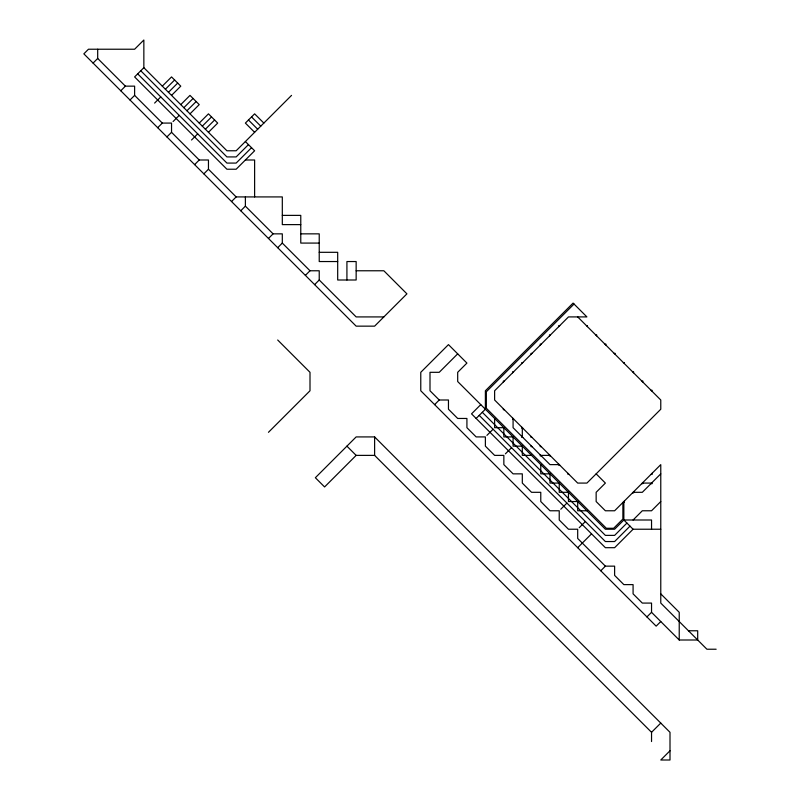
<?xml version="1.0" encoding="UTF-8"?>
<svg xmlns="http://www.w3.org/2000/svg" width="800" height="800" viewBox="0 0 800 800"><rect width="100%" height="100%" fill="white"/><g stroke="black" fill="none" stroke-linecap="round" stroke-linejoin="round"><path stroke-width="1.2" d="M93.08 63.08L97.69 58.46L97.69 49.23M120.77 90.77L125.38 86.15L134.62 86.15L134.62 95.38L162.31 123.08L171.54 123.08L171.54 132.31L199.23 160L208.46 160L208.46 169.23L236.15 196.92L282.31 196.92L282.31 224.62L300.77 224.62M356.15 270.77L383.85 270.77L406.92 293.85L374.62 326.15L356.15 326.15L83.85 53.85L88.46 49.23L134.62 49.23L143.85 40L143.85 67.69L134.62 76.92L226.92 169.23L236.15 169.23L254.62 150.77L245.38 141.54M130 100L134.62 95.38M162.31 86.15L171.54 76.92L180.77 86.15L171.54 95.38M165.38 89.23L174.62 80M154.62 103.08L160.77 96.92M168.46 92.31L177.69 83.08M157.69 127.69L162.31 123.08M180.77 104.62L190 95.38L199.23 104.62L190 113.85M183.85 107.69L193.08 98.46M173.08 121.54L179.23 115.38M186.92 110.77L196.15 101.54M166.92 136.92L171.54 132.31M199.23 123.08L208.46 113.85L217.69 123.08L208.46 132.31M202.31 126.15L211.54 116.92M191.54 140L197.69 133.85M205.38 129.23L214.62 120M194.62 164.62L199.23 160M203.85 173.85L208.46 169.23M291.54 95.38L236.15 150.77L226.92 150.77L143.85 67.69M248.46 144.62L236.15 156.92L226.92 156.92L140.77 70.77M251.54 147.69L236.15 163.08L226.92 163.08L137.69 73.85M231.54 201.54L236.15 196.92M240.77 210.77L245.38 206.15L245.38 196.92M268.46 238.46L273.08 233.85L282.31 233.85L282.31 243.08L310 270.77L319.23 270.77L319.23 280L356.15 316.92L383.85 316.92M277.69 247.69L282.31 243.08M305.38 275.38L310 270.77M314.62 284.62L319.23 280M268.46 432.31L310 390.77L310 372.31L277.69 340M651.54 741.54L651.54 732.31L374.62 455.38L356.15 455.38L324.59 486.95L315.36 477.72L356.15 436.92L374.62 436.92L670 732.31L670 760L660.77 760L670 750.77M457.69 353.85L439.23 372.31L430 372.31L430 390.77L439.23 400L448.46 400L448.46 409.23L457.69 418.46L466.92 418.46L466.92 427.69L476.15 436.92L485.38 436.92L485.38 446.15L494.62 455.38L503.85 455.38L503.85 464.62L513.08 473.85L522.31 473.85L522.31 483.08L531.54 492.31L540.77 492.31L540.77 501.54L550 510.77L559.23 510.77L559.23 520L568.46 529.23L577.69 529.23L577.69 538.46L605.38 566.15L614.62 566.15L614.62 575.38L623.85 584.62L633.08 584.62L633.08 593.85L642.31 603.08L651.54 603.08L651.54 612.31L679.23 640L697.69 640L697.69 630.77L688.46 630.77M434.62 404.62L439.23 400M574.04 304.04L486.35 391.73L486.35 408.27L606.35 528.27L613.65 528.27L622.88 519.04L622.88 502.5M480.77 404.62L471.54 413.85L605.38 547.69L614.62 547.69L633.08 529.23L660.77 529.23M476.15 418.46L485.38 409.23L485.38 390.77L573.08 303.08L586.91 316.91L568.47 316.91L494.62 390.77L494.62 400L577.69 483.08L586.92 483.08L660.77 409.23L660.77 400L577.7 316.91M486.92 435.38L493.08 429.23M505.38 453.85L511.54 447.69M560.77 509.23L566.92 503.08M579.23 527.69L585.38 521.54M577.69 547.69L591.54 533.85M660.77 473.85L642.31 492.31L633.08 492.31M626.92 523.08L614.62 535.38L605.38 535.38L482.31 412.31M633.08 520L642.31 510.77L651.54 510.77L660.77 501.54M630 526.15L614.62 541.54L605.38 541.54L479.23 415.38M600.77 570.77L605.38 566.15M646.92 616.92L651.54 612.31M660.77 621.54L656.15 626.15L420.77 390.77L420.77 372.31L448.46 344.62L466.92 363.08L457.69 372.31L457.69 381.54L605.38 529.23L614.62 529.23L623.85 520L651.54 520L651.54 529.23M651.54 732.31L660.77 723.08M245.38 160L254.62 160L254.62 196.92M282.31 215.38L300.77 215.38L300.77 243.08L319.23 243.08M300.77 233.85L319.23 233.85L319.23 261.54L337.69 261.54M319.23 252.31L337.69 252.31L337.69 280L356.15 280L356.15 261.54L346.92 261.54L346.92 280M559.71 325.67L558.75 325.67L558.75 326.63M586.45 325.66L587.42 325.66L587.42 326.62M595.68 334.89L596.65 334.89L596.65 335.85M550.48 334.9L549.52 334.9L549.52 335.87M541.25 344.13L540.29 344.13L540.29 345.1M604.92 344.12L605.88 344.12L605.88 345.08M532.02 353.37L531.06 353.37L531.06 354.33M614.15 353.35L615.11 353.35L615.11 354.31M522.79 362.6L521.83 362.6L521.83 363.56M623.38 362.58L624.34 362.58L624.34 363.54M513.56 371.83L512.6 371.83L512.6 372.79M632.61 371.81L633.57 371.81L633.57 372.78M504.33 381.06L503.37 381.06L503.37 382.02M641.84 381.04L642.8 381.04L642.8 382.01M651.07 390.28L652.03 390.28L652.03 391.24M504.33 409.71L503.37 409.71L503.37 408.75M513.56 418.94L512.6 418.94L512.6 417.98M522.79 428.17L521.83 428.17L521.83 427.21M522.79 437.4L521.83 437.4L521.83 436.44M532.02 437.4L531.06 437.4L531.06 436.44M532.02 446.63L531.06 446.63L531.06 445.67M541.25 446.63L540.29 446.63L540.29 445.67M531.54 455.38L522.31 455.38L522.31 446.15L513.08 446.15L513.08 436.92L503.85 436.92L503.85 427.69L494.62 427.69L494.62 418.46M540.77 455.38L550 455.38M541.25 455.87L540.29 455.87L540.29 454.9M550.48 455.87L549.52 455.87L549.52 454.9M559.23 464.62L550 464.62L513.08 427.69L513.08 418.46M559.71 465.1L558.75 465.1L558.75 464.13M568.94 474.33L567.98 474.33L567.98 473.37M650.96 474.42L652.12 474.42L652.12 473.27M642.31 483.08L651.54 483.08M641.73 483.65L642.88 483.65L642.88 482.5M650.96 483.65L652.12 483.65L652.12 482.5M632.5 492.88L633.65 492.88L633.65 491.73M623.27 502.12L624.42 502.12L624.42 500.96M586.92 510.77L577.69 510.77L577.69 501.54L568.46 501.54L568.46 492.31L559.23 492.31L559.23 483.08L550 483.08L550 473.85L540.77 473.85L540.77 464.62M716.15 649.23L706.92 649.23L660.77 603.08L660.77 464.62L614.62 510.77L605.38 510.77L596.15 501.54L596.15 492.31L605.38 483.08L596.15 473.85M263.85 123.08L254.62 113.85L245.38 123.08L254.62 132.31M251.54 116.92L260.77 126.15M248.46 120L257.69 129.23M633.08 529.23L623.85 520L623.85 501.54M660.77 593.85L679.23 612.31L679.23 640M97.69 58.46L125.38 86.15M245.38 206.15L273.08 233.85M346.92 446.15L356.15 455.38M522.31 427.69L522.31 436.92M374.62 436.92L374.62 455.38"/></g></svg>
